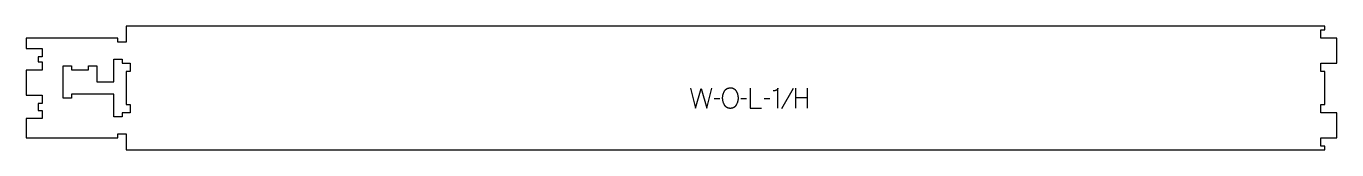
# Model space of a CAD drawing. Extents: x -996 to 972, y -93 to 93.
import ezdxf

# ---------------------------------------------------------------- set-up
doc = ezdxf.new("R2010")
doc.units = 0
for name, color, linetype in [('1_ANYTOOL_1MMDEEP_LABELS_S', 2, 'CONTINUOUS'), ('3_ANYTOOL_CUTTHROUGH_INSID', 4, 'CONTINUOUS'), ('4_ANYTOOL_CUTTHROUGH_OUTSI', 5, 'CONTINUOUS')]:
    doc.layers.add(name, color=color, linetype=linetype)

msp = doc.modelspace()

# ---------------------------------------------------------------- linework, layer by layer
at = {"layer": '1_ANYTOOL_1MMDEEP_LABELS_S'}
for p, q in [((158.9, 0), (158.9, -30)), ((177.2, -30), (177.2, 0)), ((45.6, -16.1), (36.9, -16.2)), ((85.7, -16.1), (76.9, -16.2)), ((120.6, -16.1), (111.8, -16.2)), ((155.4, -0.5), (138.2, -31.2)), ((177.2, -14.7), (158.9, -14.7))]:
    msp.add_line(p, q, dxfattribs=at)
for points in [[(1.3, 0), (9, -30), (17.4, -0.9), (25.9, -30), (33.4, 0)], [(90.8, 0), (90.8, -30), (107.9, -30)], [(132.7, -30), (132.7, 0), (132.7, -0.1), (132.6, -0.3), (132.6, -0.4), (132.6, -0.5), (132.5, -0.7), (132.5, -0.8), (132.5, -1), (132.4, -1.1), (132.4, -1.2), (132.3, -1.3), (132.3, -1.4), (132.2, -1.5), (132.2, -1.5), (132.2, -1.6), (132.1, -1.6), (132.1, -1.7), (132.1, -1.8), (132, -1.8), (132, -1.9), (132, -1.9), (131.9, -2), (131.9, -2), (131.8, -2.1), (131.8, -2.1), (131.8, -2.2), (131.7, -2.2), (131.7, -2.3), (131.6, -2.3), (131.6, -2.4), (131.5, -2.4), (131.4, -2.5), (131.3, -2.6), (131.2, -2.7), (131.1, -2.8), (131, -2.9), (130.9, -3), (130.7, -3), (130.6, -3.1), (130.5, -3.2), (130.4, -3.3), (130.2, -3.3), (130.1, -3.4), (129.8, -3.5), (129.5, -3.6), (129.2, -3.7), (128.9, -3.8), (128.7, -3.9), (128.4, -4), (128.1, -4), (127.8, -4.1), (127.5, -4.1), (127.3, -4.2), (127, -4.2), (126.7, -4.3), (126.5, -4.3), (126.2, -4.3), (126, -4.3), (125.7, -4.3)]]:
    msp.add_lwpolyline(points, dxfattribs=at)
msp.add_lwpolyline([(61.7, 0.3), (62.1, 0.3), (62.5, 0.3), (62.8, 0.3), (63, 0.3), (63.2, 0.2), (63.3, 0.2), (63.5, 0.2), (63.7, 0.2), (63.8, 0.1), (64, 0.1), (64.2, 0.1), (64.3, 0), (64.5, 0), (64.6, -0.1), (64.8, -0.1), (65, -0.2), (65.1, -0.2), (65.3, -0.3), (65.4, -0.4), (65.6, -0.4), (65.7, -0.5), (65.9, -0.6), (66, -0.6), (66.1, -0.7), (66.3, -0.8), (66.4, -0.9), (66.5, -1), (66.7, -1.1), (67.1, -1.3), (67.3, -1.5), (67.6, -1.7), (67.8, -1.9), (68.1, -2.1), (68.3, -2.4), (68.5, -2.6), (68.7, -2.8), (68.9, -3.1), (69.1, -3.3), (69.3, -3.5), (69.5, -3.8), (69.7, -4.1), (69.9, -4.3), (70.1, -4.6), (70.4, -5.2), (70.6, -5.5), (70.7, -5.8), (70.9, -6.1), (71, -6.4), (71.2, -6.7), (71.3, -7), (71.4, -7.3), (71.5, -7.6), (71.7, -7.9), (71.8, -8.2), (71.9, -8.6), (72, -8.9), (72.1, -9.2), (72.1, -9.6), (72.4, -10.6), (72.5, -11.3), (72.6, -11.9), (72.7, -12.6), (72.8, -13.2), (72.8, -13.9), (72.8, -14.5), (72.9, -15.2), (72.8, -15.8), (72.8, -16.4), (72.8, -17.1), (72.7, -17.7), (72.6, -18.4), (72.5, -19), (72.3, -19.6), (72.2, -20.3), (72, -20.9), (71.8, -21.5), (71.5, -22.2), (71.3, -22.8), (71, -23.5), (70.7, -24.1), (70.4, -24.7), (70.1, -25.4), (69.9, -25.7), (69.7, -26), (69.5, -26.3), (69.3, -26.6), (69.1, -26.8), (68.9, -27.1), (68.7, -27.4), (68.5, -27.6), (68.4, -27.7), (68.3, -27.8), (68.2, -28), (68, -28.1), (67.9, -28.2), (67.8, -28.3), (67.7, -28.4), (67.6, -28.5), (67.4, -28.6), (67.3, -28.7), (67.2, -28.8), (67.1, -28.9), (66.9, -28.9), (66.8, -29), (66.7, -29.1), (66.5, -29.2), (66.4, -29.3), (66.2, -29.4), (66.1, -29.4), (66, -29.5), (65.8, -29.6), (65.7, -29.6), (65.5, -29.7), (65.4, -29.8), (65.2, -29.8), (65.1, -29.9), (64.9, -29.9), (64.8, -30), (64.5, -30.1), (64.1, -30.2), (63.8, -30.2), (63.5, -30.3), (63.2, -30.3), (62.8, -30.4), (62.5, -30.4), (62.1, -30.5), (61.7, -30.5), (61.4, -30.5), (61, -30.5), (60.6, -30.5), (60.2, -30.4), (59.9, -30.4), (59.5, -30.3), (59.2, -30.3), (58.8, -30.2), (58.5, -30.1), (58.2, -30.1), (57.8, -30), (57.7, -29.9), (57.5, -29.9), (57.4, -29.8), (57.2, -29.7), (57.1, -29.7), (56.9, -29.6), (56.8, -29.5), (56.6, -29.5), (56.5, -29.4), (56.3, -29.3), (56.2, -29.3), (56, -29.2), (55.9, -29.1), (55.8, -29), (55.6, -28.9), (55.5, -28.8), (55.4, -28.7), (55.2, -28.6), (55.1, -28.5), (55, -28.4), (54.9, -28.3), (54.7, -28.2), (54.6, -28.1), (54.5, -28), (54.4, -27.9), (54.2, -27.8), (54.1, -27.7), (54, -27.6), (53.9, -27.4), (53.8, -27.3), (53.6, -27), (53.4, -26.8), (53.2, -26.5), (53, -26.2), (52.8, -25.9), (52.6, -25.6), (52.4, -25.3), (52.1, -24.6), (51.8, -24), (51.5, -23.3), (51.2, -22.7), (51, -22), (50.7, -21.4), (50.5, -20.7), (50.4, -20.1), (50.2, -19.4), (50.1, -18.8), (49.9, -18.1), (49.8, -17.5), (49.8, -16.8), (49.7, -16.2), (49.7, -15.5), (49.7, -14.9), (49.7, -14.2), (49.7, -13.5), (49.8, -12.8), (49.9, -12.1), (50, -11.5), (50.1, -10.8), (50.2, -10.1), (50.4, -9.5), (50.6, -8.8), (50.8, -8.2), (51, -7.6), (51.3, -6.9), (51.6, -6.3), (51.9, -5.7), (52.2, -5.1), (52.5, -4.5), (52.7, -4.2), (52.9, -3.9), (53.1, -3.6), (53.3, -3.4), (53.5, -3.1), (53.8, -2.9), (54, -2.6), (54.2, -2.4), (54.3, -2.3), (54.4, -2.2), (54.6, -2.1), (54.7, -1.9), (54.8, -1.8), (54.9, -1.7), (55.1, -1.6), (55.2, -1.5), (55.3, -1.5), (55.5, -1.4), (55.6, -1.3), (55.7, -1.2), (55.9, -1.1), (56, -1), (56.2, -0.9), (56.3, -0.9), (56.4, -0.8), (56.6, -0.7), (56.9, -0.6), (57.2, -0.5), (57.5, -0.3), (57.8, -0.2), (58.1, -0.1), (58.5, 0), (58.8, 0), (59.1, 0.1), (59.5, 0.2), (59.8, 0.2), (60.2, 0.3), (60.6, 0.3), (60.9, 0.3), (61.3, 0.3)], close=True, dxfattribs=at)
at = {"layer": '3_ANYTOOL_CUTTHROUGH_INSID'}
msp.add_lwpolyline([(-851.8, 37.3), (-839.8, 37.3), (-839.8, 24.8), (-845.8, 24.8), (-845.8, -24.7), (-839.8, -24.7), (-839.8, -37.2), (-851.8, -37.2), (-851.8, -43.2), (-864.3, -43.2), (-864.3, -9.1), (-927.8, -9.1), (-927.8, -15.1), (-940.3, -15.1), (-940.3, 33.4), (-927.8, 33.4), (-927.8, 27.4), (-902.3, 27.4), (-902.3, 33.4), (-889.8, 33.4), (-889.8, 9.4), (-864.3, 9.4), (-864.3, 43.3), (-851.8, 43.3)], close=True, dxfattribs=at)
at = {"layer": '4_ANYTOOL_CUTTHROUGH_OUTSI'}
msp.add_lwpolyline([(-845.8, 92.8), (-845.8, 69, -0.414214), (-846.1, 68.8), (-858.1, 68.8, -0.414214), (-858.3, 69), (-858.3, 74.8), (-995.8, 74.8), (-995.8, 59.5), (-972.1, 59.5, -0.414214), (-971.8, 59.2), (-971.8, 47.2, -0.414214), (-972.1, 47), (-977.8, 47), (-977.8, 39.4), (-972.1, 39.4, -0.414214), (-971.8, 39.1), (-971.8, 27.1, -0.414214), (-972.1, 26.9), (-995.8, 26.9), (-995.8, -10.5), (-972.1, -10.5, -0.414214), (-971.8, -10.8), (-971.8, -22.8, -0.414214), (-972.1, -23), (-977.8, -23), (-977.8, -33.5), (-972.1, -33.5, -0.414214), (-971.8, -33.8), (-971.8, -45.8, -0.414214), (-972.1, -46), (-995.8, -46), (-995.8, -74.7), (-858.3, -74.7), (-858.3, -69, -0.414214), (-858.1, -68.7), (-846.1, -68.7, -0.414214), (-845.8, -69), (-845.8, -92.7), (953.7, -92.7), (953.7, -87.2), (947.9, -87.2, -0.414214), (947.7, -87), (947.7, -75, -0.414214), (947.9, -74.7), (971.7, -74.7), (971.7, -37.2), (947.9, -37.2, -0.414214), (947.7, -37), (947.7, -25, -0.414214), (947.9, -24.7), (953.7, -24.7), (953.7, 24.8), (947.9, 24.8, -0.414214), (947.7, 25), (947.7, 37, -0.414214), (947.9, 37.3), (971.7, 37.3), (971.7, 74.8), (947.9, 74.8, -0.414214), (947.7, 75), (947.7, 87, -0.414214), (947.9, 87.3), (953.7, 87.3), (953.7, 92.8)], format="xyb", close=True, dxfattribs=at)

doc.saveas('drawing.dxf')
